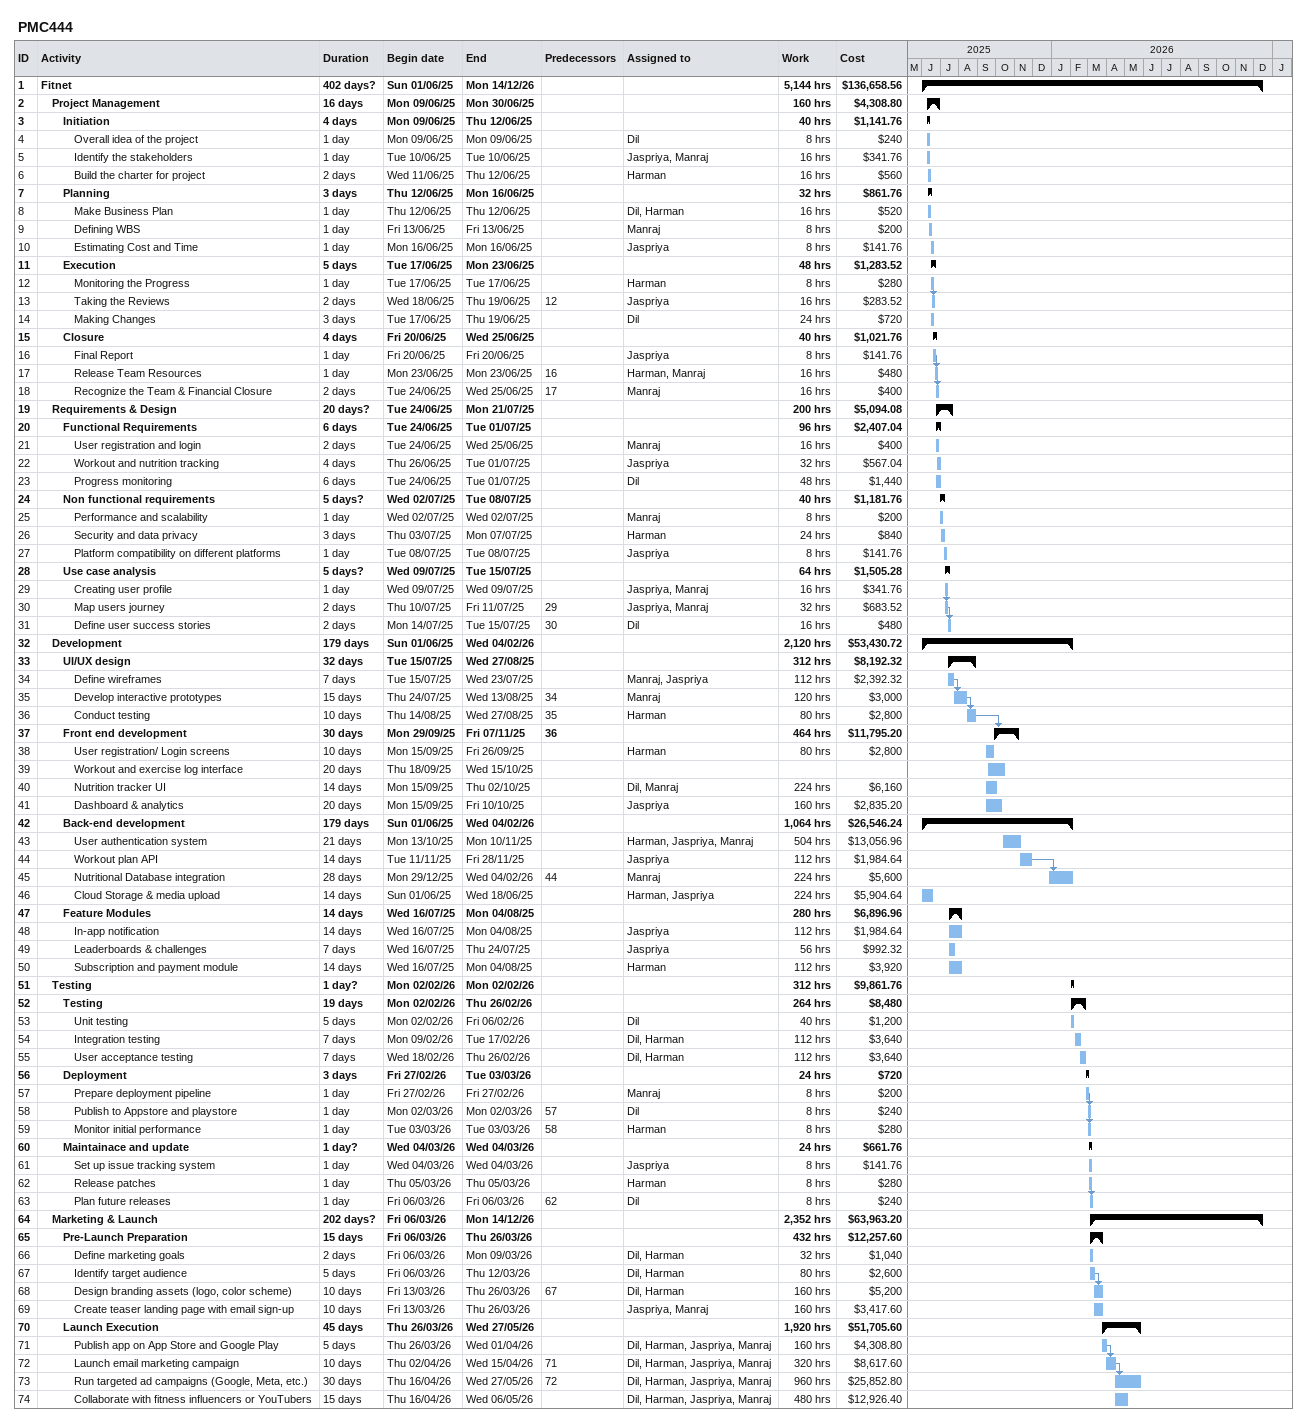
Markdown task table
PMC444

| ID | Level | Task | Duration | Start | Finish | Predecessors | Resources | Work (h) | Cost ($) |
|---|---|---|---|---|---|---|---|---|---|
| 1 | 1 | **Fitnet** | 402d? | 2025-06-01 | 2026-12-14 |  |  | 5144 | 136658.56 |
| 2 | 2 | **Project Management** | 16d | 2025-06-09 | 2025-06-30 |  |  | 160 | 4308.80 |
| 3 | 3 | **Initiation** | 4d | 2025-06-09 | 2025-06-12 |  |  | 40 | 1141.76 |
| 4 | 4 | Overall idea of the project | 1d | 2025-06-09 | 2025-06-09 |  | Dil | 8 | 240 |
| 5 | 4 | Identify the stakeholders | 1d | 2025-06-10 | 2025-06-10 |  | Jaspriya, Manraj | 16 | 341.76 |
| 6 | 4 | Build the charter for project | 2d | 2025-06-11 | 2025-06-12 |  | Harman | 16 | 560 |
| 7 | 3 | **Planning** | 3d | 2025-06-12 | 2025-06-16 |  |  | 32 | 861.76 |
| 8 | 4 | Make Business Plan | 1d | 2025-06-12 | 2025-06-12 |  | Dil, Harman | 16 | 520 |
| 9 | 4 | Defining WBS | 1d | 2025-06-13 | 2025-06-13 |  | Manraj | 8 | 200 |
| 10 | 4 | Estimating Cost and Time | 1d | 2025-06-16 | 2025-06-16 |  | Jaspriya | 8 | 141.76 |
| 11 | 3 | **Execution** | 5d | 2025-06-17 | 2025-06-23 |  |  | 48 | 1283.52 |
| 12 | 4 | Monitoring the Progress | 1d | 2025-06-17 | 2025-06-17 |  | Harman | 8 | 280 |
| 13 | 4 | Taking the Reviews | 2d | 2025-06-18 | 2025-06-19 | 12 | Jaspriya | 16 | 283.52 |
| 14 | 4 | Making Changes | 3d | 2025-06-17 | 2025-06-19 |  | Dil | 24 | 720 |
| 15 | 3 | **Closure** | 4d | 2025-06-20 | 2025-06-25 |  |  | 40 | 1021.76 |
| 16 | 4 | Final Report | 1d | 2025-06-20 | 2025-06-20 |  | Jaspriya | 8 | 141.76 |
| 17 | 4 | Release Team Resources | 1d | 2025-06-23 | 2025-06-23 | 16 | Harman, Manraj | 16 | 480 |
| 18 | 4 | Recognize the Team & Financial Closure | 2d | 2025-06-24 | 2025-06-25 | 17 | Manraj | 16 | 400 |
| 19 | 2 | **Requirements & Design** | 20d? | 2025-06-24 | 2025-07-21 |  |  | 200 | 5094.08 |
| 20 | 3 | **Functional Requirements** | 6d | 2025-06-24 | 2025-07-01 |  |  | 96 | 2407.04 |
| 21 | 4 | User registration and login | 2d | 2025-06-24 | 2025-06-25 |  | Manraj | 16 | 400 |
| 22 | 4 | Workout and nutrition tracking | 4d | 2025-06-26 | 2025-07-01 |  | Jaspriya | 32 | 567.04 |
| 23 | 4 | Progress monitoring | 6d | 2025-06-24 | 2025-07-01 |  | Dil | 48 | 1440 |
| 24 | 3 | **Non functional requirements** | 5d? | 2025-07-02 | 2025-07-08 |  |  | 40 | 1181.76 |
| 25 | 4 | Performance and scalability | 1d | 2025-07-02 | 2025-07-02 |  | Manraj | 8 | 200 |
| 26 | 4 | Security and data privacy | 3d | 2025-07-03 | 2025-07-07 |  | Harman | 24 | 840 |
| 27 | 4 | Platform compatibility on different platforms | 1d | 2025-07-08 | 2025-07-08 |  | Jaspriya | 8 | 141.76 |
| 28 | 3 | **Use case analysis** | 5d? | 2025-07-09 | 2025-07-15 |  |  | 64 | 1505.28 |
| 29 | 4 | Creating user profile | 1d | 2025-07-09 | 2025-07-09 |  | Jaspriya, Manraj | 16 | 341.76 |
| 30 | 4 | Map users journey | 2d | 2025-07-10 | 2025-07-11 | 29 | Jaspriya, Manraj | 32 | 683.52 |
| 31 | 4 | Define user success stories | 2d | 2025-07-14 | 2025-07-15 | 30 | Dil | 16 | 480 |
| 32 | 2 | **Development** | 179d | 2025-06-01 | 2026-02-04 |  |  | 2120 | 53430.72 |
| 33 | 3 | **UI/UX design** | 32d | 2025-07-15 | 2025-08-27 |  |  | 312 | 8192.32 |
| 34 | 4 | Define wireframes | 7d | 2025-07-15 | 2025-07-23 |  | Manraj, Jaspriya | 112 | 2392.32 |
| 35 | 4 | Develop interactive prototypes | 15d | 2025-07-24 | 2025-08-13 | 34 | Manraj | 120 | 3000 |
| 36 | 4 | Conduct testing | 10d | 2025-08-14 | 2025-08-27 | 35 | Harman | 80 | 2800 |
| 37 | 3 | **Front end development** | 30d | 2025-09-29 | 2025-11-07 | 36 |  | 464 | 11795.20 |
| 38 | 4 | User registration/ Login screens | 10d | 2025-09-15 | 2025-09-26 |  | Harman | 80 | 2800 |
| 39 | 4 | Workout and exercise log interface | 20d | 2025-09-18 | 2025-10-15 |  |  |  |  |
| 40 | 4 | Nutrition tracker UI | 14d | 2025-09-15 | 2025-10-02 |  | Dil, Manraj | 224 | 6160 |
| 41 | 4 | Dashboard & analytics | 20d | 2025-09-15 | 2025-10-10 |  | Jaspriya | 160 | 2835.20 |
| 42 | 3 | **Back-end development** | 179d | 2025-06-01 | 2026-02-04 |  |  | 1064 | 26546.24 |
| 43 | 4 | User authentication system | 21d | 2025-10-13 | 2025-11-10 |  | Harman, Jaspriya, Manraj | 504 | 13056.96 |
| 44 | 4 | Workout plan API | 14d | 2025-11-11 | 2025-11-28 |  | Jaspriya | 112 | 1984.64 |
| 45 | 4 | Nutritional Database integration | 28d | 2025-12-29 | 2026-02-04 | 44 | Manraj | 224 | 5600 |
| 46 | 4 | Cloud Storage & media upload | 14d | 2025-06-01 | 2025-06-18 |  | Harman, Jaspriya | 224 | 5904.64 |
| 47 | 3 | **Feature Modules** | 14d | 2025-07-16 | 2025-08-04 |  |  | 280 | 6896.96 |
| 48 | 4 | In-app notification | 14d | 2025-07-16 | 2025-08-04 |  | Jaspriya | 112 | 1984.64 |
| 49 | 4 | Leaderboards & challenges | 7d | 2025-07-16 | 2025-07-24 |  | Jaspriya | 56 | 992.32 |
| 50 | 4 | Subscription and payment module | 14d | 2025-07-16 | 2025-08-04 |  | Harman | 112 | 3920 |
| 51 | 2 | **Testing** | 1d? | 2026-02-02 | 2026-02-02 |  |  | 312 | 9861.76 |
| 52 | 3 | **Testing** | 19d | 2026-02-02 | 2026-02-26 |  |  | 264 | 8480 |
| 53 | 4 | Unit testing | 5d | 2026-02-02 | 2026-02-06 |  | Dil | 40 | 1200 |
| 54 | 4 | Integration testing | 7d | 2026-02-09 | 2026-02-17 |  | Dil, Harman | 112 | 3640 |
| 55 | 4 | User acceptance testing | 7d | 2026-02-18 | 2026-02-26 |  | Dil, Harman | 112 | 3640 |
| 56 | 3 | **Deployment** | 3d | 2026-02-27 | 2026-03-03 |  |  | 24 | 720 |
| 57 | 4 | Prepare deployment pipeline | 1d | 2026-02-27 | 2026-02-27 |  | Manraj | 8 | 200 |
| 58 | 4 | Publish to Appstore and playstore | 1d | 2026-03-02 | 2026-03-02 | 57 | Dil | 8 | 240 |
| 59 | 4 | Monitor initial performance | 1d | 2026-03-03 | 2026-03-03 | 58 | Harman | 8 | 280 |
| 60 | 3 | **Maintainace and update** | 1d? | 2026-03-04 | 2026-03-04 |  |  | 24 | 661.76 |
| 61 | 4 | Set up issue tracking system | 1d | 2026-03-04 | 2026-03-04 |  | Jaspriya | 8 | 141.76 |
| 62 | 4 | Release patches | 1d | 2026-03-05 | 2026-03-05 |  | Harman | 8 | 280 |
| 63 | 4 | Plan future releases | 1d | 2026-03-06 | 2026-03-06 | 62 | Dil | 8 | 240 |
| 64 | 2 | **Marketing & Launch** | 202d? | 2026-03-06 | 2026-12-14 |  |  | 2352 | 63963.20 |
| 65 | 3 | **Pre-Launch Preparation** | 15d | 2026-03-06 | 2026-03-26 |  |  | 432 | 12257.60 |
| 66 | 4 | Define marketing goals | 2d | 2026-03-06 | 2026-03-09 |  | Dil, Harman | 32 | 1040 |
| 67 | 4 | Identify target audience | 5d | 2026-03-06 | 2026-03-12 |  | Dil, Harman | 80 | 2600 |
| 68 | 4 | Design branding assets (logo, color scheme) | 10d | 2026-03-13 | 2026-03-26 | 67 | Dil, Harman | 160 | 5200 |
| 69 | 4 | Create teaser landing page with email sign-up | 10d | 2026-03-13 | 2026-03-26 |  | Jaspriya, Manraj | 160 | 3417.60 |
| 70 | 3 | **Launch Execution** | 45d | 2026-03-26 | 2026-05-27 |  |  | 1920 | 51705.60 |
| 71 | 4 | Publish app on App Store and Google Play | 5d | 2026-03-26 | 2026-04-01 |  | Dil, Harman, Jaspriya, Manraj | 160 | 4308.80 |
| 72 | 4 | Launch email marketing campaign | 10d | 2026-04-02 | 2026-04-15 | 71 | Dil, Harman, Jaspriya, Manraj | 320 | 8617.60 |
| 73 | 4 | Run targeted ad campaigns (Google, Meta, etc.) | 30d | 2026-04-16 | 2026-05-27 | 72 | Dil, Harman, Jaspriya, Manraj | 960 | 25852.80 |
| 74 | 4 | Collaborate with fitness influencers or YouTubers | 15d | 2026-04-16 | 2026-05-06 |  | Dil, Harman, Jaspriya, Manraj | 480 | 12926.40 |
